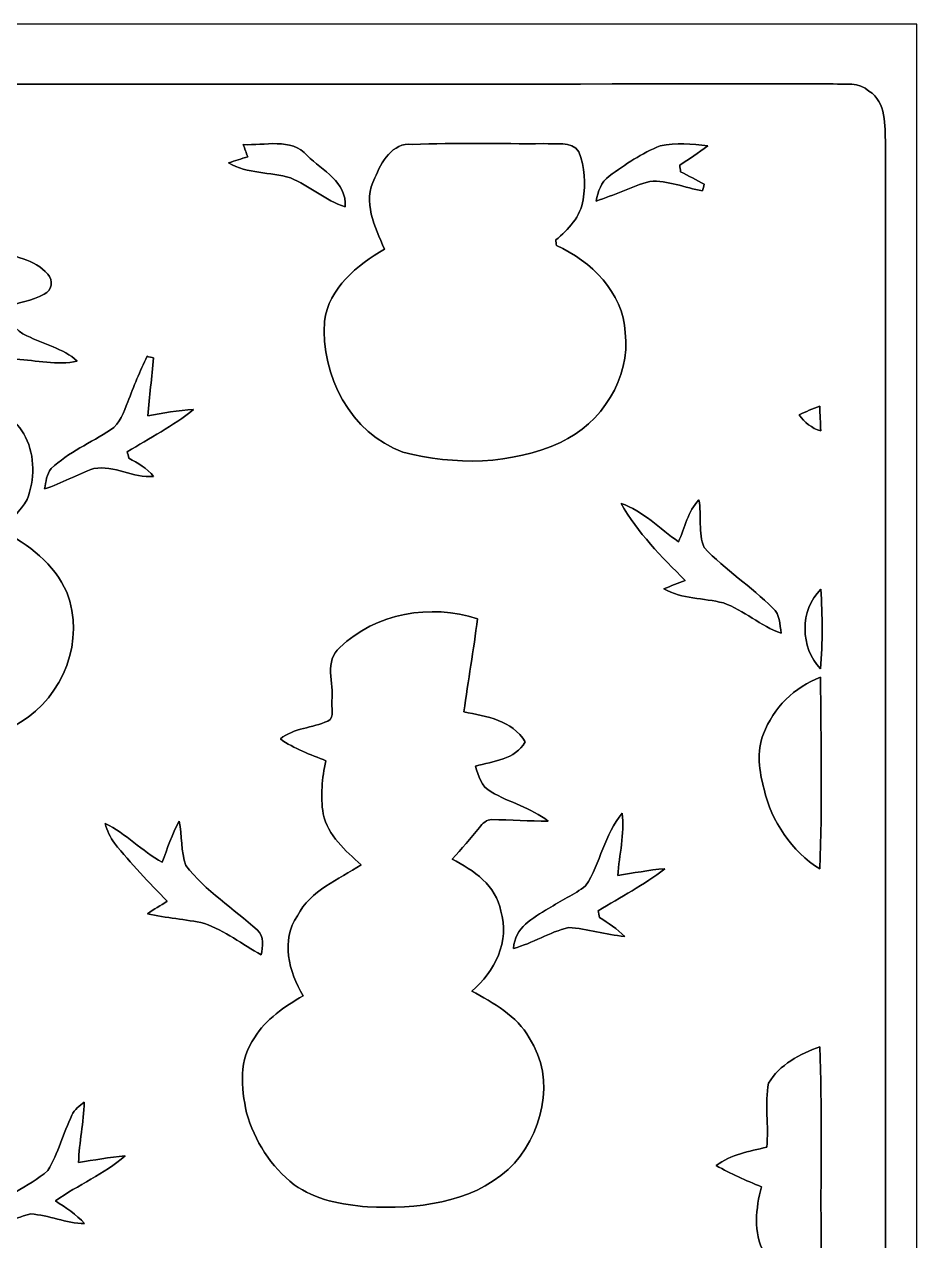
# Model space of a CAD drawing. Header units: centimetres. Extents: x -16.8 to 16.8, y -16.7 to 16.7.
# Drawn here: x 3.6 to 16.77, y -1.28 to 16.67 of the extents above; entities that cross this region are included whole.
import ezdxf

# ---------------------------------------------------------------- set-up
doc = ezdxf.new("R2010")
doc.units = ezdxf.units.CM
doc.header["$MEASUREMENT"] = 0
doc.layers.add('Layer 1', color=7, linetype='Continuous')

msp = doc.modelspace()

# ---------------------------------------------------------------- linework, layer by layer
at = {"layer": 'Layer 1', "color": 7}
for points, knots in [([(-16.77458, 16.66875), (-16.77458, 16.66875), (16.77458, 16.66875), (16.77458, 16.66875), (16.77458, 16.66875), (16.77458, 16.66875), (16.77458, -16.66875), (16.77458, -16.66875), (16.77458, -16.66875), (16.77458, -16.66875), (-16.77458, -16.66875), (-16.77458, -16.66875), (-16.77458, -16.66875), (-16.77458, -16.66875), (-16.77458, 16.66875), (-16.77458, 16.66875), (-16.77458, 16.66875), (-16.77458, 16.66875), (-16.77458, 16.66875), (-16.77458, 16.66875)], [0, 0, 0, 0, 0.16666667, 0.16666667, 0.16666667, 0.16666667, 0.33333333, 0.33333333, 0.33333333, 0.33333333, 0.5, 0.5, 0.5, 0.5, 0.66666667, 0.66666667, 0.66666667, 0.66666667, 1, 1, 1, 1]), ([(-15.83902, 15.7607), (-16.03234, 15.68944), (-16.20555, 15.51058), (-16.20767, 15.29468), (-16.20767, 15.29468), (-16.21402, 5.12198), (-16.20732, -5.05072), (-16.2112, -15.22342), (-16.2112, -15.22342), (-16.19638, -15.39981), (-16.23095, -15.60371), (-16.10501, -15.75188), (-16.10501, -15.75188), (-16.00588, -15.91733), (-15.79774, -15.98859), (-15.61218, -15.99882), (-15.61218, -15.99882), (-5.26309, -15.99847), (5.086, -15.99847), (15.43509, -15.99847), (15.43509, -15.99847), (15.68697, -15.99177), (16.02564, -16.00271), (16.17557, -15.75188), (16.17557, -15.75188), (16.33573, -15.56667), (16.30962, -15.30738), (16.31774, -15.08196), (16.31774, -15.08196), (16.3135, -5.086), (16.31774, 4.90996), (16.31562, 14.90592), (16.31562, 14.90592), (16.30257, 15.16733), (16.32867, 15.52222), (16.07044, 15.68344), (16.07044, 15.68344), (15.92827, 15.82561), (15.71731, 15.7734), (15.54057, 15.78998), (15.54057, 15.78998), (5.60387, 15.78292), (-4.33317, 15.78822), (-14.26986, 15.78716), (-14.26986, 15.78716), (-14.79268, 15.77975), (-15.31796, 15.81679), (-15.83902, 15.7607)], [0, 0, 0, 0, 0.07692308, 0.07692308, 0.07692308, 0.07692308, 0.15384615, 0.15384615, 0.15384615, 0.15384615, 0.23076923, 0.23076923, 0.23076923, 0.23076923, 0.30769231, 0.30769231, 0.30769231, 0.30769231, 0.38461538, 0.38461538, 0.38461538, 0.38461538, 0.46153846, 0.46153846, 0.46153846, 0.46153846, 0.53846154, 0.53846154, 0.53846154, 0.53846154, 0.61538462, 0.61538462, 0.61538462, 0.61538462, 0.69230769, 0.69230769, 0.69230769, 0.69230769, 0.76923077, 0.76923077, 0.76923077, 0.76923077, 0.84615385, 0.84615385, 0.84615385, 0.84615385, 1, 1, 1, 1]), ([(1.32151, 14.27057), (1.85879, 14.74823), (2.66806, 14.93167), (3.34574, 14.67344), (3.34574, 14.67344), (3.29671, 14.21765), (3.20463, 13.76751), (3.16689, 13.31066), (3.16689, 13.31066), (3.43923, 13.25069), (3.7592, 13.20729), (3.95005, 12.97975), (3.95005, 12.97975), (4.03472, 12.8965), (4.01496, 12.72716), (3.89467, 12.68836), (3.89467, 12.68836), (3.71792, 12.57935), (3.50097, 12.57194), (3.32105, 12.47457), (3.32105, 12.47457), (3.37185, 12.30771), (3.4731, 12.13838), (3.64208, 12.07241), (3.64208, 12.07241), (3.88585, 11.94294), (4.17865, 11.89038), (4.38538, 11.69741), (4.38538, 11.69741), (4.08764, 11.63391), (3.78143, 11.70834), (3.48227, 11.72492), (3.48227, 11.72492), (3.3468, 11.51114), (3.18805, 11.31358), (2.99896, 11.1439), (2.99896, 11.1439), (3.23109, 10.98091), (3.49391, 10.84157), (3.62303, 10.57346), (3.62303, 10.57346), (3.7652, 10.29229), (3.75532, 9.94375), (3.6449, 9.65341), (3.6449, 9.65341), (3.53977, 9.48655), (3.40184, 9.34473), (3.26778, 9.20186), (3.26778, 9.20186), (3.66183, 8.99336), (4.04848, 8.7062), (4.22981, 8.28534), (4.22981, 8.28534), (4.50779, 7.58649), (4.17971, 6.74652), (3.54647, 6.36693), (3.54647, 6.36693), (3.06105, 6.04979), (2.45851, 5.98911), (1.89336, 5.99052), (1.89336, 5.99052), (1.39206, 6.01909), (0.84349, 6.09282), (0.47237, 6.46959), (0.47237, 6.46959), (0.02081, 6.94372), (-0.26423, 7.66198), (-0.05045, 8.30686), (-0.05045, 8.30686), (0.10231, 8.67198), (0.43674, 8.91046), (0.768, 9.10272), (0.768, 9.10272), (0.68933, 9.30769), (0.59761, 9.50877), (0.55245, 9.72432), (0.55245, 9.72432), (0.52881, 10.09156), (0.71191, 10.45386), (1.00894, 10.66624), (1.00894, 10.66624), (1.21073, 10.81123), (1.43157, 10.92659), (1.65029, 11.04406), (1.65029, 11.04406), (1.47955, 11.19823), (1.29752, 11.34886), (1.1751, 11.54606), (1.1751, 11.54606), (0.99801, 11.86991), (1.03399, 12.25479), (1.10278, 12.6044), (1.10278, 12.6044), (0.87418, 12.67742), (0.60889, 12.73881), (0.46602, 12.95047), (0.46602, 12.95047), (0.70203, 13.06901), (0.97472, 13.09511), (1.20721, 13.21611), (1.20721, 13.21611), (1.22343, 13.51986), (1.20685, 13.8243), (1.22555, 14.12769), (1.22555, 14.12769), (1.23155, 14.18802), (1.28199, 14.22929), (1.32151, 14.27057)], [0, 0, 0, 0, 0.03571429, 0.03571429, 0.03571429, 0.03571429, 0.07142857, 0.07142857, 0.07142857, 0.07142857, 0.10714286, 0.10714286, 0.10714286, 0.10714286, 0.14285714, 0.14285714, 0.14285714, 0.14285714, 0.17857143, 0.17857143, 0.17857143, 0.17857143, 0.21428571, 0.21428571, 0.21428571, 0.21428571, 0.25, 0.25, 0.25, 0.25, 0.28571429, 0.28571429, 0.28571429, 0.28571429, 0.32142857, 0.32142857, 0.32142857, 0.32142857, 0.35714286, 0.35714286, 0.35714286, 0.35714286, 0.39285714, 0.39285714, 0.39285714, 0.39285714, 0.42857143, 0.42857143, 0.42857143, 0.42857143, 0.46428571, 0.46428571, 0.46428571, 0.46428571, 0.5, 0.5, 0.5, 0.5, 0.53571429, 0.53571429, 0.53571429, 0.53571429, 0.57142857, 0.57142857, 0.57142857, 0.57142857, 0.60714286, 0.60714286, 0.60714286, 0.60714286, 0.64285714, 0.64285714, 0.64285714, 0.64285714, 0.67857143, 0.67857143, 0.67857143, 0.67857143, 0.71428571, 0.71428571, 0.71428571, 0.71428571, 0.75, 0.75, 0.75, 0.75, 0.78571429, 0.78571429, 0.78571429, 0.78571429, 0.82142857, 0.82142857, 0.82142857, 0.82142857, 0.85714286, 0.85714286, 0.85714286, 0.85714286, 0.89285714, 0.89285714, 0.89285714, 0.89285714, 0.92857143, 0.92857143, 0.92857143, 0.92857143, 1, 1, 1, 1]), ([(6.83542, 14.89498), (7.14975, 14.87346), (7.54027, 15.00399), (7.77981, 14.73024), (7.77981, 14.73024), (8.00664, 14.51328), (8.36295, 14.34112), (8.34037, 13.97494), (8.34037, 13.97494), (8.0458, 14.06666), (7.81614, 14.28926), (7.5311, 14.40286), (7.5311, 14.40286), (7.23194, 14.49176), (6.89469, 14.46071), (6.61952, 14.62405), (6.61952, 14.62405), (6.71266, 14.65509), (6.80649, 14.68437), (6.90139, 14.71224), (6.90139, 14.71224), (6.87952, 14.77327), (6.85729, 14.83395), (6.83542, 14.89498)], [0, 0, 0, 0, 0.14285714, 0.14285714, 0.14285714, 0.14285714, 0.28571429, 0.28571429, 0.28571429, 0.28571429, 0.42857143, 0.42857143, 0.42857143, 0.42857143, 0.57142857, 0.57142857, 0.57142857, 0.57142857, 0.71428571, 0.71428571, 0.71428571, 0.71428571, 1, 1, 1, 1]), ([(8.77605, 14.40109), (8.87271, 14.62828), (9.03323, 14.93132), (9.33097, 14.8971), (9.33097, 14.8971), (9.97726, 14.92038), (10.62496, 14.90345), (11.27196, 14.90768), (11.27196, 14.90768), (11.43706, 14.88405), (11.67941, 14.95954), (11.79019, 14.7888), (11.79019, 14.7888), (11.88014, 14.56478), (11.88579, 14.31607), (11.85298, 14.07936), (11.85298, 14.07936), (11.81206, 13.83347), (11.63496, 13.6398), (11.44905, 13.48564), (11.44905, 13.48564), (11.45117, 13.46553), (11.4554, 13.42566), (11.45716, 13.40556), (11.45716, 13.40556), (11.97257, 13.17061), (12.43965, 12.71587), (12.47246, 12.11933), (12.47246, 12.11933), (12.5536, 11.44623), (12.12286, 10.77524), (11.51643, 10.49796), (11.51643, 10.49796), (10.79394, 10.1667), (9.95292, 10.15577), (9.19268, 10.35614), (9.19268, 10.35614), (8.42433, 10.62814), (7.97101, 11.49456), (8.03663, 12.28372), (8.03663, 12.28372), (8.09272, 12.77973), (8.52029, 13.11099), (8.91893, 13.35158), (8.91893, 13.35158), (8.77429, 13.67966), (8.59296, 14.04796), (8.77605, 14.40109)], [0, 0, 0, 0, 0.07692308, 0.07692308, 0.07692308, 0.07692308, 0.15384615, 0.15384615, 0.15384615, 0.15384615, 0.23076923, 0.23076923, 0.23076923, 0.23076923, 0.30769231, 0.30769231, 0.30769231, 0.30769231, 0.38461538, 0.38461538, 0.38461538, 0.38461538, 0.46153846, 0.46153846, 0.46153846, 0.46153846, 0.53846154, 0.53846154, 0.53846154, 0.53846154, 0.61538462, 0.61538462, 0.61538462, 0.61538462, 0.69230769, 0.69230769, 0.69230769, 0.69230769, 0.76923077, 0.76923077, 0.76923077, 0.76923077, 0.84615385, 0.84615385, 0.84615385, 0.84615385, 1, 1, 1, 1]), ([(12.99069, 14.87593), (13.21999, 14.91756), (13.45918, 14.90839), (13.69025, 14.87417), (13.69025, 14.87417), (13.55372, 14.77574), (13.41861, 14.67838), (13.27679, 14.58842), (13.27679, 14.58842), (13.27997, 14.56443), (13.28667, 14.51645), (13.28984, 14.49246), (13.28984, 14.49246), (13.40661, 14.43214), (13.52479, 14.37146), (13.64015, 14.30726), (13.64015, 14.30726), (13.63345, 14.28291), (13.61969, 14.23388), (13.61299, 14.20918), (13.61299, 14.20918), (13.35405, 14.25892), (13.10146, 14.36793), (12.8337, 14.351), (12.8337, 14.351), (12.56242, 14.2748), (12.31053, 14.14357), (12.04172, 14.06031), (12.04172, 14.06031), (12.07558, 14.19684), (12.11298, 14.34571), (12.23786, 14.42967), (12.23786, 14.42967), (12.47352, 14.60112), (12.71799, 14.76834), (12.99069, 14.87593)], [0, 0, 0, 0, 0.1, 0.1, 0.1, 0.1, 0.2, 0.2, 0.2, 0.2, 0.3, 0.3, 0.3, 0.3, 0.4, 0.4, 0.4, 0.4, 0.5, 0.5, 0.5, 0.5, 0.6, 0.6, 0.6, 0.6, 0.7, 0.7, 0.7, 0.7, 0.8, 0.8, 0.8, 0.8, 1, 1, 1, 1]), ([(5.41584, 11.76867), (5.43983, 11.76302), (5.48816, 11.75173), (5.51215, 11.74609), (5.51215, 11.74609), (5.48852, 11.46069), (5.44759, 11.17706), (5.42678, 10.89166), (5.42678, 10.89166), (5.65044, 10.93258), (5.87446, 10.97174), (6.102, 10.98374), (6.102, 10.98374), (5.79967, 10.73961), (5.45289, 10.56146), (5.12304, 10.35861), (5.12304, 10.35861), (5.12904, 10.33604), (5.14068, 10.29017), (5.14632, 10.26724), (5.14632, 10.26724), (5.27509, 10.18857), (5.41831, 10.12049), (5.5118, 9.99666), (5.5118, 9.99666), (5.21018, 9.96632), (4.93219, 10.16635), (4.63021, 10.11237), (4.63021, 10.11237), (4.3815, 10.02912), (4.15537, 9.88907), (3.90384, 9.81251), (3.90384, 9.81251), (3.92112, 9.91588), (3.93312, 10.02736), (3.99803, 10.11379), (3.99803, 10.11379), (4.25768, 10.35121), (4.58364, 10.49373), (4.87715, 10.68246), (4.87715, 10.68246), (5.01967, 10.77419), (5.07047, 10.94811), (5.13186, 11.09557), (5.13186, 11.09557), (5.21652, 11.32417), (5.31001, 11.54924), (5.41584, 11.76867)], [0, 0, 0, 0, 0.07692308, 0.07692308, 0.07692308, 0.07692308, 0.15384615, 0.15384615, 0.15384615, 0.15384615, 0.23076923, 0.23076923, 0.23076923, 0.23076923, 0.30769231, 0.30769231, 0.30769231, 0.30769231, 0.38461538, 0.38461538, 0.38461538, 0.38461538, 0.46153846, 0.46153846, 0.46153846, 0.46153846, 0.53846154, 0.53846154, 0.53846154, 0.53846154, 0.61538462, 0.61538462, 0.61538462, 0.61538462, 0.69230769, 0.69230769, 0.69230769, 0.69230769, 0.76923077, 0.76923077, 0.76923077, 0.76923077, 0.84615385, 0.84615385, 0.84615385, 0.84615385, 1, 1, 1, 1]), ([(15.04033, 10.90507), (15.13875, 10.95234), (15.23965, 10.99502), (15.34336, 11.03066), (15.34336, 11.03066), (15.34724, 10.90965), (15.35571, 10.7883), (15.35853, 10.66694), (15.35853, 10.66694), (15.22483, 10.70645), (15.11935, 10.795), (15.04033, 10.90507)], [0, 0, 0, 0, 0.25, 0.25, 0.25, 0.25, 0.5, 0.5, 0.5, 0.5, 1, 1, 1, 1]), ([(13.25951, 9.03076), (13.35052, 9.24031), (13.39921, 9.47879), (13.56042, 9.65024), (13.56042, 9.65024), (13.60382, 9.42093), (13.54631, 9.16446), (13.63909, 8.94574), (13.63909, 8.94574), (13.94495, 8.61448), (14.33477, 8.37389), (14.65051, 8.05215), (14.65051, 8.05215), (14.76375, 7.96396), (14.74682, 7.81085), (14.77645, 7.68385), (14.77645, 7.68385), (14.46812, 7.78581), (14.22753, 8.02322), (13.92096, 8.12941), (13.92096, 8.12941), (13.63063, 8.20279), (13.30925, 8.18374), (13.04361, 8.3372), (13.04361, 8.3372), (13.14767, 8.37953), (13.25316, 8.41904), (13.35758, 8.45996), (13.35758, 8.45996), (13.0115, 8.81062), (12.65202, 9.16376), (12.41178, 9.59873), (12.41178, 9.59873), (12.73704, 9.48478), (12.98222, 9.22514), (13.25951, 9.03076)], [0, 0, 0, 0, 0.1, 0.1, 0.1, 0.1, 0.2, 0.2, 0.2, 0.2, 0.3, 0.3, 0.3, 0.3, 0.4, 0.4, 0.4, 0.4, 0.5, 0.5, 0.5, 0.5, 0.6, 0.6, 0.6, 0.6, 0.7, 0.7, 0.7, 0.7, 0.8, 0.8, 0.8, 0.8, 1, 1, 1, 1]), ([(15.35677, 7.15751), (15.05232, 7.46442), (15.04562, 8.02675), (15.361, 8.32979), (15.361, 8.32979), (15.38252, 7.94032), (15.38887, 7.54662), (15.35677, 7.15751)], [0, 0, 0, 0, 0.33333333, 0.33333333, 0.33333333, 0.33333333, 1, 1, 1, 1]), ([(8.26206, 7.47148), (8.79087, 7.97842), (9.60261, 8.12236), (10.29053, 7.89517), (10.29053, 7.89517), (10.24043, 7.43514), (10.15012, 6.98077), (10.09262, 6.5218), (10.09262, 6.5218), (10.42741, 6.45336), (10.80206, 6.39939), (10.9982, 6.07801), (10.9982, 6.07801), (10.84404, 5.8166), (10.52759, 5.79226), (10.2616, 5.72064), (10.2616, 5.72064), (10.30429, 5.57847), (10.34979, 5.41549), (10.49196, 5.34106), (10.49196, 5.34106), (10.76537, 5.18301), (11.08075, 5.10258), (11.33546, 4.90996), (11.33546, 4.90996), (11.05817, 4.90361), (10.78195, 4.92972), (10.50572, 4.93007), (10.50572, 4.93007), (10.42529, 4.93395), (10.36708, 4.87186), (10.32087, 4.81471), (10.32087, 4.81471), (10.19246, 4.6542), (10.05769, 4.49862), (9.91941, 4.34657), (9.91941, 4.34657), (10.23408, 4.18536), (10.57099, 3.95464), (10.63519, 3.58175), (10.63519, 3.58175), (10.77383, 3.14113), (10.54629, 2.6797), (10.20657, 2.40065), (10.20657, 2.40065), (10.52442, 2.22179), (10.87332, 2.03906), (11.0557, 1.70815), (11.0557, 1.70815), (11.46104, 1.10208), (11.2522, 0.25012), (10.74632, -0.23354), (10.74632, -0.23354), (10.18575, -0.73554), (9.38565, -0.8195), (8.66669, -0.78423), (8.66669, -0.78423), (8.29098, -0.75177), (7.8994, -0.68368), (7.58684, -0.45826), (7.58684, -0.45826), (7.245, -0.19297), (6.99841, 0.18944), (6.88411, 0.60537), (6.88411, 0.60537), (6.80544, 0.96908), (6.76275, 1.397), (7.00193, 1.71203), (7.00193, 1.71203), (7.16668, 1.99002), (7.4482, 2.16782), (7.71842, 2.33116), (7.71842, 2.33116), (7.51064, 2.68041), (7.38505, 3.15348), (7.63482, 3.51261), (7.63482, 3.51261), (7.82708, 3.88796), (8.24124, 4.04495), (8.57462, 4.26473), (8.57462, 4.26473), (8.34249, 4.47287), (8.08426, 4.69583), (8.01405, 5.01474), (8.01405, 5.01474), (7.97454, 5.27579), (7.99677, 5.54214), (8.05603, 5.79826), (8.05603, 5.79826), (7.82567, 5.8928), (7.58472, 5.97359), (7.38329, 6.12316), (7.38329, 6.12316), (7.58366, 6.2865), (7.85636, 6.2798), (8.0832, 6.38563), (8.0832, 6.38563), (8.20102, 6.43502), (8.12271, 6.60153), (8.14458, 6.68479), (8.14458, 6.68479), (8.17139, 6.94126), (8.02605, 7.2771), (8.26206, 7.47148)], [0, 0, 0, 0, 0.03703704, 0.03703704, 0.03703704, 0.03703704, 0.07407407, 0.07407407, 0.07407407, 0.07407407, 0.11111111, 0.11111111, 0.11111111, 0.11111111, 0.14814815, 0.14814815, 0.14814815, 0.14814815, 0.18518519, 0.18518519, 0.18518519, 0.18518519, 0.22222222, 0.22222222, 0.22222222, 0.22222222, 0.25925926, 0.25925926, 0.25925926, 0.25925926, 0.2962963, 0.2962963, 0.2962963, 0.2962963, 0.33333333, 0.33333333, 0.33333333, 0.33333333, 0.37037037, 0.37037037, 0.37037037, 0.37037037, 0.40740741, 0.40740741, 0.40740741, 0.40740741, 0.44444444, 0.44444444, 0.44444444, 0.44444444, 0.48148148, 0.48148148, 0.48148148, 0.48148148, 0.51851852, 0.51851852, 0.51851852, 0.51851852, 0.55555556, 0.55555556, 0.55555556, 0.55555556, 0.59259259, 0.59259259, 0.59259259, 0.59259259, 0.62962963, 0.62962963, 0.62962963, 0.62962963, 0.66666667, 0.66666667, 0.66666667, 0.66666667, 0.7037037, 0.7037037, 0.7037037, 0.7037037, 0.74074074, 0.74074074, 0.74074074, 0.74074074, 0.77777778, 0.77777778, 0.77777778, 0.77777778, 0.81481481, 0.81481481, 0.81481481, 0.81481481, 0.85185185, 0.85185185, 0.85185185, 0.85185185, 0.88888889, 0.88888889, 0.88888889, 0.88888889, 0.92592593, 0.92592593, 0.92592593, 0.92592593, 1, 1, 1, 1]), ([(14.51222, 6.19478), (14.65792, 6.57366), (14.97154, 6.89363), (15.35501, 7.03157), (15.35501, 7.03157), (15.36136, 6.0893), (15.38358, 5.14562), (15.34513, 4.2037), (15.34513, 4.2037), (14.92532, 4.46581), (14.63428, 4.9022), (14.52174, 5.38021), (14.52174, 5.38021), (14.45154, 5.64444), (14.4078, 5.93266), (14.51222, 6.19478)], [0, 0, 0, 0, 0.2, 0.2, 0.2, 0.2, 0.4, 0.4, 0.4, 0.4, 0.6, 0.6, 0.6, 0.6, 1, 1, 1, 1]), ([(5.88892, 4.9082), (5.93302, 4.69371), (5.91256, 4.46158), (5.9877, 4.25521), (5.9877, 4.25521), (6.27768, 3.87562), (6.69149, 3.61844), (7.0425, 3.30165), (7.0425, 3.30165), (7.14728, 3.20887), (7.12399, 3.05541), (7.10106, 2.93264), (7.10106, 2.93264), (6.82272, 3.09033), (6.56449, 3.29177), (6.26075, 3.39866), (6.26075, 3.39866), (5.98311, 3.46251), (5.69701, 3.47557), (5.41937, 3.54048), (5.41937, 3.54048), (5.51356, 3.60786), (5.61481, 3.66395), (5.71324, 3.72498), (5.71324, 3.72498), (5.44654, 4.00403), (5.17454, 4.27955), (4.93536, 4.58258), (4.93536, 4.58258), (4.86657, 4.6676), (4.82706, 4.77026), (4.79707, 4.87398), (4.79707, 4.87398), (5.10505, 4.72475), (5.34035, 4.46687), (5.63739, 4.30142), (5.63739, 4.30142), (5.71606, 4.50568), (5.78309, 4.71558), (5.88892, 4.9082)], [0, 0, 0, 0, 0.09090909, 0.09090909, 0.09090909, 0.09090909, 0.18181818, 0.18181818, 0.18181818, 0.18181818, 0.27272727, 0.27272727, 0.27272727, 0.27272727, 0.36363636, 0.36363636, 0.36363636, 0.36363636, 0.45454545, 0.45454545, 0.45454545, 0.45454545, 0.54545455, 0.54545455, 0.54545455, 0.54545455, 0.63636364, 0.63636364, 0.63636364, 0.63636364, 0.72727273, 0.72727273, 0.72727273, 0.72727273, 0.81818182, 0.81818182, 0.81818182, 0.81818182, 1, 1, 1, 1]), ([(11.88896, 3.95252), (12.11157, 4.28801), (12.16201, 4.71664), (12.42942, 5.02673), (12.42942, 5.02673), (12.46611, 4.7184), (12.38462, 4.41113), (12.36204, 4.10457), (12.36204, 4.10457), (12.5924, 4.14091), (12.82171, 4.18782), (13.05525, 4.20476), (13.05525, 4.20476), (12.75151, 3.96381), (12.40367, 3.78742), (12.07488, 3.58422), (12.07488, 3.58422), (12.07946, 3.56023), (12.08828, 3.5119), (12.09287, 3.48791), (12.09287, 3.48791), (12.22163, 3.40184), (12.35357, 3.31646), (12.4647, 3.2064), (12.4647, 3.2064), (12.18565, 3.23286), (11.91472, 3.31858), (11.63637, 3.34045), (11.63637, 3.34045), (11.35521, 3.26884), (11.1065, 3.10374), (10.82499, 3.03036), (10.82499, 3.03036), (10.83945, 3.33269), (11.11215, 3.48121), (11.33898, 3.61915), (11.33898, 3.61915), (11.52207, 3.73098), (11.71716, 3.8227), (11.88896, 3.95252)], [0, 0, 0, 0, 0.09090909, 0.09090909, 0.09090909, 0.09090909, 0.18181818, 0.18181818, 0.18181818, 0.18181818, 0.27272727, 0.27272727, 0.27272727, 0.27272727, 0.36363636, 0.36363636, 0.36363636, 0.36363636, 0.45454545, 0.45454545, 0.45454545, 0.45454545, 0.54545455, 0.54545455, 0.54545455, 0.54545455, 0.63636364, 0.63636364, 0.63636364, 0.63636364, 0.72727273, 0.72727273, 0.72727273, 0.72727273, 0.81818182, 0.81818182, 0.81818182, 0.81818182, 1, 1, 1, 1]), ([(14.58771, 1.04281), (14.7507, 1.31374), (15.05409, 1.47214), (15.34477, 1.57903), (15.34477, 1.57903), (15.38182, 0.68298), (15.35677, -0.21449), (15.36347, -1.11125), (15.36347, -1.11125), (15.35783, -3.09774), (15.37476, -5.08459), (15.35501, -7.07108), (15.35501, -7.07108), (14.93238, -7.04674), (14.47835, -7.04074), (14.10652, -6.81179), (14.10652, -6.81179), (13.52091, -6.42514), (13.19071, -5.68819), (13.25492, -4.99639), (13.25492, -4.99639), (13.34488, -4.52049), (13.73822, -4.185), (14.13827, -3.95499), (14.13827, -3.95499), (13.97741, -3.63679), (13.82677, -3.2579), (13.98764, -2.91077), (13.98764, -2.91077), (14.16297, -2.46063), (14.62546, -2.25037), (15.01211, -2.01718), (15.01211, -2.01718), (14.83148, -1.84891), (14.62229, -1.69439), (14.51927, -1.46297), (14.51927, -1.46297), (14.36052, -1.16381), (14.40215, -0.80433), (14.48223, -0.48719), (14.48223, -0.48719), (14.25434, -0.39582), (14.02927, -0.2981), (13.81654, -0.17568), (13.81654, -0.17568), (14.03209, -0.01199), (14.30267, 0.03634), (14.56126, 0.09596), (14.56126, 0.09596), (14.59653, 0.41028), (14.52739, 0.73307), (14.58771, 1.04281)], [0, 0, 0, 0, 0.07142857, 0.07142857, 0.07142857, 0.07142857, 0.14285714, 0.14285714, 0.14285714, 0.14285714, 0.21428571, 0.21428571, 0.21428571, 0.21428571, 0.28571429, 0.28571429, 0.28571429, 0.28571429, 0.35714286, 0.35714286, 0.35714286, 0.35714286, 0.42857143, 0.42857143, 0.42857143, 0.42857143, 0.5, 0.5, 0.5, 0.5, 0.57142857, 0.57142857, 0.57142857, 0.57142857, 0.64285714, 0.64285714, 0.64285714, 0.64285714, 0.71428571, 0.71428571, 0.71428571, 0.71428571, 0.78571429, 0.78571429, 0.78571429, 0.78571429, 0.85714286, 0.85714286, 0.85714286, 0.85714286, 1, 1, 1, 1]), ([(4.30636, 0.56833), (4.3434, 0.65158), (4.41854, 0.70626), (4.48874, 0.75988), (4.48874, 0.75988), (4.48239, 0.46108), (4.41043, 0.16828), (4.40549, -0.13053), (4.40549, -0.13053), (4.63338, -0.09666), (4.85916, -0.04763), (5.08988, -0.03387), (5.08988, -0.03387), (4.78226, -0.30268), (4.39737, -0.46108), (4.06471, -0.69427), (4.06471, -0.69427), (4.21252, -0.79904), (4.36951, -0.895), (4.49333, -1.02976), (4.49333, -1.02976), (4.22063, -1.03223), (3.96699, -0.90382), (3.69888, -0.89006), (3.69888, -0.89006), (3.41383, -0.95532), (3.15948, -1.11407), (2.87972, -1.19698), (2.87972, -1.19698), (2.89348, -1.08479), (2.90548, -0.95885), (2.99367, -0.87736), (2.99367, -0.87736), (3.28824, -0.63253), (3.65936, -0.50059), (3.95005, -0.24941), (3.95005, -0.24941), (4.10281, 0.00741), (4.1783, 0.29986), (4.30636, 0.56833)], [0, 0, 0, 0, 0.09090909, 0.09090909, 0.09090909, 0.09090909, 0.18181818, 0.18181818, 0.18181818, 0.18181818, 0.27272727, 0.27272727, 0.27272727, 0.27272727, 0.36363636, 0.36363636, 0.36363636, 0.36363636, 0.45454545, 0.45454545, 0.45454545, 0.45454545, 0.54545455, 0.54545455, 0.54545455, 0.54545455, 0.63636364, 0.63636364, 0.63636364, 0.63636364, 0.72727273, 0.72727273, 0.72727273, 0.72727273, 0.81818182, 0.81818182, 0.81818182, 0.81818182, 1, 1, 1, 1])]:
    msp.add_open_spline(points, degree=3, knots=knots, dxfattribs=at)
at = {"layer": 'Layer 1', "color": 250}
for points, knots in [([(-15.83902, 15.7607), (-15.31796, 15.81679), (-14.79268, 15.77975), (-14.26986, 15.78716), (-14.26986, 15.78716), (-4.33317, 15.78822), (5.60387, 15.78292), (15.54057, 15.78998), (15.54057, 15.78998), (15.71731, 15.7734), (15.92827, 15.82561), (16.07044, 15.68344), (16.07044, 15.68344), (16.32867, 15.52222), (16.30257, 15.16733), (16.31562, 14.90592), (16.31562, 14.90592), (16.31774, 4.90996), (16.3135, -5.086), (16.31774, -15.08196), (16.31774, -15.08196), (16.30962, -15.30738), (16.33573, -15.56667), (16.17557, -15.75188), (16.17557, -15.75188), (16.02564, -16.00271), (15.68697, -15.99177), (15.43509, -15.99847), (15.43509, -15.99847), (5.086, -15.99847), (-5.26309, -15.99847), (-15.61218, -15.99882), (-15.61218, -15.99882), (-15.79774, -15.98859), (-16.00588, -15.91733), (-16.10501, -15.75188), (-16.10501, -15.75188), (-16.23095, -15.60371), (-16.19638, -15.39981), (-16.2112, -15.22342), (-16.2112, -15.22342), (-16.20732, -5.05072), (-16.21402, 5.12198), (-16.20767, 15.29468), (-16.20767, 15.29468), (-16.20555, 15.51058), (-16.03234, 15.68944), (-15.83902, 15.7607), (-15.83902, 15.7607), (-15.83902, 15.7607), (-15.83902, 15.7607), (-15.83902, 15.7607)], [0, 0, 0, 0, 0.07142857, 0.07142857, 0.07142857, 0.07142857, 0.14285714, 0.14285714, 0.14285714, 0.14285714, 0.21428571, 0.21428571, 0.21428571, 0.21428571, 0.28571429, 0.28571429, 0.28571429, 0.28571429, 0.35714286, 0.35714286, 0.35714286, 0.35714286, 0.42857143, 0.42857143, 0.42857143, 0.42857143, 0.5, 0.5, 0.5, 0.5, 0.57142857, 0.57142857, 0.57142857, 0.57142857, 0.64285714, 0.64285714, 0.64285714, 0.64285714, 0.71428571, 0.71428571, 0.71428571, 0.71428571, 0.78571429, 0.78571429, 0.78571429, 0.78571429, 0.85714286, 0.85714286, 0.85714286, 0.85714286, 1, 1, 1, 1]), ([(1.32151, 14.27057), (1.28199, 14.22929), (1.23155, 14.18802), (1.22555, 14.12769), (1.22555, 14.12769), (1.20685, 13.8243), (1.22343, 13.51986), (1.20721, 13.21611), (1.20721, 13.21611), (0.97472, 13.09511), (0.70203, 13.06901), (0.46602, 12.95047), (0.46602, 12.95047), (0.60889, 12.73881), (0.87418, 12.67742), (1.10278, 12.6044), (1.10278, 12.6044), (1.03399, 12.25479), (0.99801, 11.86991), (1.1751, 11.54606), (1.1751, 11.54606), (1.29752, 11.34886), (1.47955, 11.19823), (1.65029, 11.04406), (1.65029, 11.04406), (1.43157, 10.92659), (1.21073, 10.81123), (1.00894, 10.66624), (1.00894, 10.66624), (0.71191, 10.45386), (0.52881, 10.09156), (0.55245, 9.72432), (0.55245, 9.72432), (0.59761, 9.50877), (0.68933, 9.30769), (0.768, 9.10272), (0.768, 9.10272), (0.43674, 8.91046), (0.10231, 8.67198), (-0.05045, 8.30686), (-0.05045, 8.30686), (-0.26423, 7.66198), (0.02081, 6.94372), (0.47237, 6.46959), (0.47237, 6.46959), (0.84349, 6.09282), (1.39206, 6.01909), (1.89336, 5.99052), (1.89336, 5.99052), (2.45851, 5.98911), (3.06105, 6.04979), (3.54647, 6.36693), (3.54647, 6.36693), (4.17971, 6.74652), (4.50779, 7.58649), (4.22981, 8.28534), (4.22981, 8.28534), (4.04848, 8.7062), (3.66183, 8.99336), (3.26778, 9.20186), (3.26778, 9.20186), (3.40184, 9.34473), (3.53977, 9.48655), (3.6449, 9.65341), (3.6449, 9.65341), (3.75532, 9.94375), (3.7652, 10.29229), (3.62303, 10.57346), (3.62303, 10.57346), (3.49391, 10.84157), (3.23109, 10.98091), (2.99896, 11.1439), (2.99896, 11.1439), (3.18805, 11.31358), (3.3468, 11.51114), (3.48227, 11.72492), (3.48227, 11.72492), (3.78143, 11.70834), (4.08764, 11.63391), (4.38538, 11.69741), (4.38538, 11.69741), (4.17865, 11.89038), (3.88585, 11.94294), (3.64208, 12.07241), (3.64208, 12.07241), (3.4731, 12.13838), (3.37185, 12.30771), (3.32105, 12.47457), (3.32105, 12.47457), (3.50097, 12.57194), (3.71792, 12.57935), (3.89467, 12.68836), (3.89467, 12.68836), (4.01496, 12.72716), (4.03472, 12.8965), (3.95005, 12.97975), (3.95005, 12.97975), (3.7592, 13.20729), (3.43923, 13.25069), (3.16689, 13.31066), (3.16689, 13.31066), (3.20463, 13.76751), (3.29671, 14.21765), (3.34574, 14.67344), (3.34574, 14.67344), (2.66806, 14.93167), (1.85879, 14.74823), (1.32151, 14.27057), (1.32151, 14.27057), (1.32151, 14.27057), (1.32151, 14.27057), (1.32151, 14.27057)], [0, 0, 0, 0, 0.03448276, 0.03448276, 0.03448276, 0.03448276, 0.06896552, 0.06896552, 0.06896552, 0.06896552, 0.10344828, 0.10344828, 0.10344828, 0.10344828, 0.13793103, 0.13793103, 0.13793103, 0.13793103, 0.17241379, 0.17241379, 0.17241379, 0.17241379, 0.20689655, 0.20689655, 0.20689655, 0.20689655, 0.24137931, 0.24137931, 0.24137931, 0.24137931, 0.27586207, 0.27586207, 0.27586207, 0.27586207, 0.31034483, 0.31034483, 0.31034483, 0.31034483, 0.34482759, 0.34482759, 0.34482759, 0.34482759, 0.37931034, 0.37931034, 0.37931034, 0.37931034, 0.4137931, 0.4137931, 0.4137931, 0.4137931, 0.44827586, 0.44827586, 0.44827586, 0.44827586, 0.48275862, 0.48275862, 0.48275862, 0.48275862, 0.51724138, 0.51724138, 0.51724138, 0.51724138, 0.55172414, 0.55172414, 0.55172414, 0.55172414, 0.5862069, 0.5862069, 0.5862069, 0.5862069, 0.62068966, 0.62068966, 0.62068966, 0.62068966, 0.65517241, 0.65517241, 0.65517241, 0.65517241, 0.68965517, 0.68965517, 0.68965517, 0.68965517, 0.72413793, 0.72413793, 0.72413793, 0.72413793, 0.75862069, 0.75862069, 0.75862069, 0.75862069, 0.79310345, 0.79310345, 0.79310345, 0.79310345, 0.82758621, 0.82758621, 0.82758621, 0.82758621, 0.86206897, 0.86206897, 0.86206897, 0.86206897, 0.89655172, 0.89655172, 0.89655172, 0.89655172, 0.93103448, 0.93103448, 0.93103448, 0.93103448, 1, 1, 1, 1]), ([(6.83542, 14.89498), (6.85729, 14.83395), (6.87952, 14.77327), (6.90139, 14.71224), (6.90139, 14.71224), (6.80649, 14.68437), (6.71266, 14.65509), (6.61952, 14.62405), (6.61952, 14.62405), (6.89469, 14.46071), (7.23194, 14.49176), (7.5311, 14.40286), (7.5311, 14.40286), (7.81614, 14.28926), (8.0458, 14.06666), (8.34037, 13.97494), (8.34037, 13.97494), (8.36295, 14.34112), (8.00664, 14.51328), (7.77981, 14.73024), (7.77981, 14.73024), (7.54027, 15.00399), (7.14975, 14.87346), (6.83542, 14.89498), (6.83542, 14.89498), (6.83542, 14.89498), (6.83542, 14.89498), (6.83542, 14.89498)], [0, 0, 0, 0, 0.125, 0.125, 0.125, 0.125, 0.25, 0.25, 0.25, 0.25, 0.375, 0.375, 0.375, 0.375, 0.5, 0.5, 0.5, 0.5, 0.625, 0.625, 0.625, 0.625, 0.75, 0.75, 0.75, 0.75, 1, 1, 1, 1]), ([(8.77605, 14.40109), (8.59296, 14.04796), (8.77429, 13.67966), (8.91893, 13.35158), (8.91893, 13.35158), (8.52029, 13.11099), (8.09272, 12.77973), (8.03663, 12.28372), (8.03663, 12.28372), (7.97101, 11.49456), (8.42433, 10.62814), (9.19268, 10.35614), (9.19268, 10.35614), (9.95292, 10.15577), (10.79394, 10.1667), (11.51643, 10.49796), (11.51643, 10.49796), (12.12286, 10.77524), (12.5536, 11.44623), (12.47246, 12.11933), (12.47246, 12.11933), (12.43965, 12.71587), (11.97257, 13.17061), (11.45716, 13.40556), (11.45716, 13.40556), (11.4554, 13.42566), (11.45117, 13.46553), (11.44905, 13.48564), (11.44905, 13.48564), (11.63496, 13.6398), (11.81206, 13.83347), (11.85298, 14.07936), (11.85298, 14.07936), (11.88579, 14.31607), (11.88014, 14.56478), (11.79019, 14.7888), (11.79019, 14.7888), (11.67941, 14.95954), (11.43706, 14.88405), (11.27196, 14.90768), (11.27196, 14.90768), (10.62496, 14.90345), (9.97726, 14.92038), (9.33097, 14.8971), (9.33097, 14.8971), (9.03323, 14.93132), (8.87271, 14.62828), (8.77605, 14.40109), (8.77605, 14.40109), (8.77605, 14.40109), (8.77605, 14.40109), (8.77605, 14.40109)], [0, 0, 0, 0, 0.07142857, 0.07142857, 0.07142857, 0.07142857, 0.14285714, 0.14285714, 0.14285714, 0.14285714, 0.21428571, 0.21428571, 0.21428571, 0.21428571, 0.28571429, 0.28571429, 0.28571429, 0.28571429, 0.35714286, 0.35714286, 0.35714286, 0.35714286, 0.42857143, 0.42857143, 0.42857143, 0.42857143, 0.5, 0.5, 0.5, 0.5, 0.57142857, 0.57142857, 0.57142857, 0.57142857, 0.64285714, 0.64285714, 0.64285714, 0.64285714, 0.71428571, 0.71428571, 0.71428571, 0.71428571, 0.78571429, 0.78571429, 0.78571429, 0.78571429, 0.85714286, 0.85714286, 0.85714286, 0.85714286, 1, 1, 1, 1]), ([(12.99069, 14.87593), (12.71799, 14.76834), (12.47352, 14.60112), (12.23786, 14.42967), (12.23786, 14.42967), (12.11298, 14.34571), (12.07558, 14.19684), (12.04172, 14.06031), (12.04172, 14.06031), (12.31053, 14.14357), (12.56242, 14.2748), (12.8337, 14.351), (12.8337, 14.351), (13.10146, 14.36793), (13.35405, 14.25892), (13.61299, 14.20918), (13.61299, 14.20918), (13.61969, 14.23388), (13.63345, 14.28291), (13.64015, 14.30726), (13.64015, 14.30726), (13.52479, 14.37146), (13.40661, 14.43214), (13.28984, 14.49246), (13.28984, 14.49246), (13.28667, 14.51645), (13.27997, 14.56443), (13.27679, 14.58842), (13.27679, 14.58842), (13.41861, 14.67838), (13.55372, 14.77574), (13.69025, 14.87417), (13.69025, 14.87417), (13.45918, 14.90839), (13.21999, 14.91756), (12.99069, 14.87593), (12.99069, 14.87593), (12.99069, 14.87593), (12.99069, 14.87593), (12.99069, 14.87593)], [0, 0, 0, 0, 0.09090909, 0.09090909, 0.09090909, 0.09090909, 0.18181818, 0.18181818, 0.18181818, 0.18181818, 0.27272727, 0.27272727, 0.27272727, 0.27272727, 0.36363636, 0.36363636, 0.36363636, 0.36363636, 0.45454545, 0.45454545, 0.45454545, 0.45454545, 0.54545455, 0.54545455, 0.54545455, 0.54545455, 0.63636364, 0.63636364, 0.63636364, 0.63636364, 0.72727273, 0.72727273, 0.72727273, 0.72727273, 0.81818182, 0.81818182, 0.81818182, 0.81818182, 1, 1, 1, 1]), ([(5.41584, 11.76867), (5.31001, 11.54924), (5.21652, 11.32417), (5.13186, 11.09557), (5.13186, 11.09557), (5.07047, 10.94811), (5.01967, 10.77419), (4.87715, 10.68246), (4.87715, 10.68246), (4.58364, 10.49373), (4.25768, 10.35121), (3.99803, 10.11379), (3.99803, 10.11379), (3.93312, 10.02736), (3.92112, 9.91588), (3.90384, 9.81251), (3.90384, 9.81251), (4.15537, 9.88907), (4.3815, 10.02912), (4.63021, 10.11237), (4.63021, 10.11237), (4.93219, 10.16635), (5.21018, 9.96632), (5.5118, 9.99666), (5.5118, 9.99666), (5.41831, 10.12049), (5.27509, 10.18857), (5.14632, 10.26724), (5.14632, 10.26724), (5.14068, 10.29017), (5.12904, 10.33604), (5.12304, 10.35861), (5.12304, 10.35861), (5.45289, 10.56146), (5.79967, 10.73961), (6.102, 10.98374), (6.102, 10.98374), (5.87446, 10.97174), (5.65044, 10.93258), (5.42678, 10.89166), (5.42678, 10.89166), (5.44759, 11.17706), (5.48852, 11.46069), (5.51215, 11.74609), (5.51215, 11.74609), (5.48816, 11.75173), (5.43983, 11.76302), (5.41584, 11.76867), (5.41584, 11.76867), (5.41584, 11.76867), (5.41584, 11.76867), (5.41584, 11.76867)], [0, 0, 0, 0, 0.07142857, 0.07142857, 0.07142857, 0.07142857, 0.14285714, 0.14285714, 0.14285714, 0.14285714, 0.21428571, 0.21428571, 0.21428571, 0.21428571, 0.28571429, 0.28571429, 0.28571429, 0.28571429, 0.35714286, 0.35714286, 0.35714286, 0.35714286, 0.42857143, 0.42857143, 0.42857143, 0.42857143, 0.5, 0.5, 0.5, 0.5, 0.57142857, 0.57142857, 0.57142857, 0.57142857, 0.64285714, 0.64285714, 0.64285714, 0.64285714, 0.71428571, 0.71428571, 0.71428571, 0.71428571, 0.78571429, 0.78571429, 0.78571429, 0.78571429, 0.85714286, 0.85714286, 0.85714286, 0.85714286, 1, 1, 1, 1]), ([(15.04033, 10.90507), (15.11935, 10.795), (15.22483, 10.70645), (15.35853, 10.66694), (15.35853, 10.66694), (15.35571, 10.7883), (15.34724, 10.90965), (15.34336, 11.03066), (15.34336, 11.03066), (15.23965, 10.99502), (15.13875, 10.95234), (15.04033, 10.90507), (15.04033, 10.90507), (15.04033, 10.90507), (15.04033, 10.90507), (15.04033, 10.90507)], [0, 0, 0, 0, 0.2, 0.2, 0.2, 0.2, 0.4, 0.4, 0.4, 0.4, 0.6, 0.6, 0.6, 0.6, 1, 1, 1, 1]), ([(13.25951, 9.03076), (12.98222, 9.22514), (12.73704, 9.48478), (12.41178, 9.59873), (12.41178, 9.59873), (12.65202, 9.16376), (13.0115, 8.81062), (13.35758, 8.45996), (13.35758, 8.45996), (13.25316, 8.41904), (13.14767, 8.37953), (13.04361, 8.3372), (13.04361, 8.3372), (13.30925, 8.18374), (13.63063, 8.20279), (13.92096, 8.12941), (13.92096, 8.12941), (14.22753, 8.02322), (14.46812, 7.78581), (14.77645, 7.68385), (14.77645, 7.68385), (14.74682, 7.81085), (14.76375, 7.96396), (14.65051, 8.05215), (14.65051, 8.05215), (14.33477, 8.37389), (13.94495, 8.61448), (13.63909, 8.94574), (13.63909, 8.94574), (13.54631, 9.16446), (13.60382, 9.42093), (13.56042, 9.65024), (13.56042, 9.65024), (13.39921, 9.47879), (13.35052, 9.24031), (13.25951, 9.03076), (13.25951, 9.03076), (13.25951, 9.03076), (13.25951, 9.03076), (13.25951, 9.03076)], [0, 0, 0, 0, 0.09090909, 0.09090909, 0.09090909, 0.09090909, 0.18181818, 0.18181818, 0.18181818, 0.18181818, 0.27272727, 0.27272727, 0.27272727, 0.27272727, 0.36363636, 0.36363636, 0.36363636, 0.36363636, 0.45454545, 0.45454545, 0.45454545, 0.45454545, 0.54545455, 0.54545455, 0.54545455, 0.54545455, 0.63636364, 0.63636364, 0.63636364, 0.63636364, 0.72727273, 0.72727273, 0.72727273, 0.72727273, 0.81818182, 0.81818182, 0.81818182, 0.81818182, 1, 1, 1, 1]), ([(15.35677, 7.15751), (15.38887, 7.54662), (15.38252, 7.94032), (15.361, 8.32979), (15.361, 8.32979), (15.04562, 8.02675), (15.05232, 7.46442), (15.35677, 7.15751), (15.35677, 7.15751), (15.35677, 7.15751), (15.35677, 7.15751), (15.35677, 7.15751)], [0, 0, 0, 0, 0.25, 0.25, 0.25, 0.25, 0.5, 0.5, 0.5, 0.5, 1, 1, 1, 1]), ([(8.26206, 7.47148), (8.02605, 7.2771), (8.17139, 6.94126), (8.14458, 6.68479), (8.14458, 6.68479), (8.12271, 6.60153), (8.20102, 6.43502), (8.0832, 6.38563), (8.0832, 6.38563), (7.85636, 6.2798), (7.58366, 6.2865), (7.38329, 6.12316), (7.38329, 6.12316), (7.58472, 5.97359), (7.82567, 5.8928), (8.05603, 5.79826), (8.05603, 5.79826), (7.99677, 5.54214), (7.97454, 5.27579), (8.01405, 5.01474), (8.01405, 5.01474), (8.08426, 4.69583), (8.34249, 4.47287), (8.57462, 4.26473), (8.57462, 4.26473), (8.24124, 4.04495), (7.82708, 3.88796), (7.63482, 3.51261), (7.63482, 3.51261), (7.38505, 3.15348), (7.51064, 2.68041), (7.71842, 2.33116), (7.71842, 2.33116), (7.4482, 2.16782), (7.16668, 1.99002), (7.00193, 1.71203), (7.00193, 1.71203), (6.76275, 1.397), (6.80544, 0.96908), (6.88411, 0.60537), (6.88411, 0.60537), (6.99841, 0.18944), (7.245, -0.19297), (7.58684, -0.45826), (7.58684, -0.45826), (7.8994, -0.68368), (8.29098, -0.75177), (8.66669, -0.78423), (8.66669, -0.78423), (9.38565, -0.8195), (10.18575, -0.73554), (10.74632, -0.23354), (10.74632, -0.23354), (11.2522, 0.25012), (11.46104, 1.10208), (11.0557, 1.70815), (11.0557, 1.70815), (10.87332, 2.03906), (10.52442, 2.22179), (10.20657, 2.40065), (10.20657, 2.40065), (10.54629, 2.6797), (10.77383, 3.14113), (10.63519, 3.58175), (10.63519, 3.58175), (10.57099, 3.95464), (10.23408, 4.18536), (9.91941, 4.34657), (9.91941, 4.34657), (10.05769, 4.49862), (10.19246, 4.6542), (10.32087, 4.81471), (10.32087, 4.81471), (10.36708, 4.87186), (10.42529, 4.93395), (10.50572, 4.93007), (10.50572, 4.93007), (10.78195, 4.92972), (11.05817, 4.90361), (11.33546, 4.90996), (11.33546, 4.90996), (11.08075, 5.10258), (10.76537, 5.18301), (10.49196, 5.34106), (10.49196, 5.34106), (10.34979, 5.41549), (10.30429, 5.57847), (10.2616, 5.72064), (10.2616, 5.72064), (10.52759, 5.79226), (10.84404, 5.8166), (10.9982, 6.07801), (10.9982, 6.07801), (10.80206, 6.39939), (10.42741, 6.45336), (10.09262, 6.5218), (10.09262, 6.5218), (10.15012, 6.98077), (10.24043, 7.43514), (10.29053, 7.89517), (10.29053, 7.89517), (9.60261, 8.12236), (8.79087, 7.97842), (8.26206, 7.47148), (8.26206, 7.47148), (8.26206, 7.47148), (8.26206, 7.47148), (8.26206, 7.47148)], [0, 0, 0, 0, 0.03571429, 0.03571429, 0.03571429, 0.03571429, 0.07142857, 0.07142857, 0.07142857, 0.07142857, 0.10714286, 0.10714286, 0.10714286, 0.10714286, 0.14285714, 0.14285714, 0.14285714, 0.14285714, 0.17857143, 0.17857143, 0.17857143, 0.17857143, 0.21428571, 0.21428571, 0.21428571, 0.21428571, 0.25, 0.25, 0.25, 0.25, 0.28571429, 0.28571429, 0.28571429, 0.28571429, 0.32142857, 0.32142857, 0.32142857, 0.32142857, 0.35714286, 0.35714286, 0.35714286, 0.35714286, 0.39285714, 0.39285714, 0.39285714, 0.39285714, 0.42857143, 0.42857143, 0.42857143, 0.42857143, 0.46428571, 0.46428571, 0.46428571, 0.46428571, 0.5, 0.5, 0.5, 0.5, 0.53571429, 0.53571429, 0.53571429, 0.53571429, 0.57142857, 0.57142857, 0.57142857, 0.57142857, 0.60714286, 0.60714286, 0.60714286, 0.60714286, 0.64285714, 0.64285714, 0.64285714, 0.64285714, 0.67857143, 0.67857143, 0.67857143, 0.67857143, 0.71428571, 0.71428571, 0.71428571, 0.71428571, 0.75, 0.75, 0.75, 0.75, 0.78571429, 0.78571429, 0.78571429, 0.78571429, 0.82142857, 0.82142857, 0.82142857, 0.82142857, 0.85714286, 0.85714286, 0.85714286, 0.85714286, 0.89285714, 0.89285714, 0.89285714, 0.89285714, 0.92857143, 0.92857143, 0.92857143, 0.92857143, 1, 1, 1, 1]), ([(14.51222, 6.19478), (14.4078, 5.93266), (14.45154, 5.64444), (14.52174, 5.38021), (14.52174, 5.38021), (14.63428, 4.9022), (14.92532, 4.46581), (15.34513, 4.2037), (15.34513, 4.2037), (15.38358, 5.14562), (15.36136, 6.0893), (15.35501, 7.03157), (15.35501, 7.03157), (14.97154, 6.89363), (14.65792, 6.57366), (14.51222, 6.19478), (14.51222, 6.19478), (14.51222, 6.19478), (14.51222, 6.19478), (14.51222, 6.19478)], [0, 0, 0, 0, 0.16666667, 0.16666667, 0.16666667, 0.16666667, 0.33333333, 0.33333333, 0.33333333, 0.33333333, 0.5, 0.5, 0.5, 0.5, 0.66666667, 0.66666667, 0.66666667, 0.66666667, 1, 1, 1, 1]), ([(5.88892, 4.9082), (5.78309, 4.71558), (5.71606, 4.50568), (5.63739, 4.30142), (5.63739, 4.30142), (5.34035, 4.46687), (5.10505, 4.72475), (4.79707, 4.87398), (4.79707, 4.87398), (4.82706, 4.77026), (4.86657, 4.6676), (4.93536, 4.58258), (4.93536, 4.58258), (5.17454, 4.27955), (5.44654, 4.00403), (5.71324, 3.72498), (5.71324, 3.72498), (5.61481, 3.66395), (5.51356, 3.60786), (5.41937, 3.54048), (5.41937, 3.54048), (5.69701, 3.47557), (5.98311, 3.46251), (6.26075, 3.39866), (6.26075, 3.39866), (6.56449, 3.29177), (6.82272, 3.09033), (7.10106, 2.93264), (7.10106, 2.93264), (7.12399, 3.05541), (7.14728, 3.20887), (7.0425, 3.30165), (7.0425, 3.30165), (6.69149, 3.61844), (6.27768, 3.87562), (5.9877, 4.25521), (5.9877, 4.25521), (5.91256, 4.46158), (5.93302, 4.69371), (5.88892, 4.9082), (5.88892, 4.9082), (5.88892, 4.9082), (5.88892, 4.9082), (5.88892, 4.9082)], [0, 0, 0, 0, 0.08333333, 0.08333333, 0.08333333, 0.08333333, 0.16666667, 0.16666667, 0.16666667, 0.16666667, 0.25, 0.25, 0.25, 0.25, 0.33333333, 0.33333333, 0.33333333, 0.33333333, 0.41666667, 0.41666667, 0.41666667, 0.41666667, 0.5, 0.5, 0.5, 0.5, 0.58333333, 0.58333333, 0.58333333, 0.58333333, 0.66666667, 0.66666667, 0.66666667, 0.66666667, 0.75, 0.75, 0.75, 0.75, 0.83333333, 0.83333333, 0.83333333, 0.83333333, 1, 1, 1, 1]), ([(11.88896, 3.95252), (11.71716, 3.8227), (11.52207, 3.73098), (11.33898, 3.61915), (11.33898, 3.61915), (11.11215, 3.48121), (10.83945, 3.33269), (10.82499, 3.03036), (10.82499, 3.03036), (11.1065, 3.10374), (11.35521, 3.26884), (11.63637, 3.34045), (11.63637, 3.34045), (11.91472, 3.31858), (12.18565, 3.23286), (12.4647, 3.2064), (12.4647, 3.2064), (12.35357, 3.31646), (12.22163, 3.40184), (12.09287, 3.48791), (12.09287, 3.48791), (12.08828, 3.5119), (12.07946, 3.56023), (12.07488, 3.58422), (12.07488, 3.58422), (12.40367, 3.78742), (12.75151, 3.96381), (13.05525, 4.20476), (13.05525, 4.20476), (12.82171, 4.18782), (12.5924, 4.14091), (12.36204, 4.10457), (12.36204, 4.10457), (12.38462, 4.41113), (12.46611, 4.7184), (12.42942, 5.02673), (12.42942, 5.02673), (12.16201, 4.71664), (12.11157, 4.28801), (11.88896, 3.95252), (11.88896, 3.95252), (11.88896, 3.95252), (11.88896, 3.95252), (11.88896, 3.95252)], [0, 0, 0, 0, 0.08333333, 0.08333333, 0.08333333, 0.08333333, 0.16666667, 0.16666667, 0.16666667, 0.16666667, 0.25, 0.25, 0.25, 0.25, 0.33333333, 0.33333333, 0.33333333, 0.33333333, 0.41666667, 0.41666667, 0.41666667, 0.41666667, 0.5, 0.5, 0.5, 0.5, 0.58333333, 0.58333333, 0.58333333, 0.58333333, 0.66666667, 0.66666667, 0.66666667, 0.66666667, 0.75, 0.75, 0.75, 0.75, 0.83333333, 0.83333333, 0.83333333, 0.83333333, 1, 1, 1, 1]), ([(14.58771, 1.04281), (14.52739, 0.73307), (14.59653, 0.41028), (14.56126, 0.09596), (14.56126, 0.09596), (14.30267, 0.03634), (14.03209, -0.01199), (13.81654, -0.17568), (13.81654, -0.17568), (14.02927, -0.2981), (14.25434, -0.39582), (14.48223, -0.48719), (14.48223, -0.48719), (14.40215, -0.80433), (14.36052, -1.16381), (14.51927, -1.46297), (14.51927, -1.46297), (14.62229, -1.69439), (14.83148, -1.84891), (15.01211, -2.01718), (15.01211, -2.01718), (14.62546, -2.25037), (14.16297, -2.46063), (13.98764, -2.91077), (13.98764, -2.91077), (13.82677, -3.2579), (13.97741, -3.63679), (14.13827, -3.95499), (14.13827, -3.95499), (13.73822, -4.185), (13.34488, -4.52049), (13.25492, -4.99639), (13.25492, -4.99639), (13.19071, -5.68819), (13.52091, -6.42514), (14.10652, -6.81179), (14.10652, -6.81179), (14.47835, -7.04074), (14.93238, -7.04674), (15.35501, -7.07108), (15.35501, -7.07108), (15.37476, -5.08459), (15.35783, -3.09774), (15.36347, -1.11125), (15.36347, -1.11125), (15.35677, -0.21449), (15.38182, 0.68298), (15.34477, 1.57903), (15.34477, 1.57903), (15.05409, 1.47214), (14.7507, 1.31374), (14.58771, 1.04281), (14.58771, 1.04281), (14.58771, 1.04281), (14.58771, 1.04281), (14.58771, 1.04281)], [0, 0, 0, 0, 0.06666667, 0.06666667, 0.06666667, 0.06666667, 0.13333333, 0.13333333, 0.13333333, 0.13333333, 0.2, 0.2, 0.2, 0.2, 0.26666667, 0.26666667, 0.26666667, 0.26666667, 0.33333333, 0.33333333, 0.33333333, 0.33333333, 0.4, 0.4, 0.4, 0.4, 0.46666667, 0.46666667, 0.46666667, 0.46666667, 0.53333333, 0.53333333, 0.53333333, 0.53333333, 0.6, 0.6, 0.6, 0.6, 0.66666667, 0.66666667, 0.66666667, 0.66666667, 0.73333333, 0.73333333, 0.73333333, 0.73333333, 0.8, 0.8, 0.8, 0.8, 0.86666667, 0.86666667, 0.86666667, 0.86666667, 1, 1, 1, 1]), ([(4.30636, 0.56833), (4.1783, 0.29986), (4.10281, 0.00741), (3.95005, -0.24941), (3.95005, -0.24941), (3.65936, -0.50059), (3.28824, -0.63253), (2.99367, -0.87736), (2.99367, -0.87736), (2.90548, -0.95885), (2.89348, -1.08479), (2.87972, -1.19698), (2.87972, -1.19698), (3.15948, -1.11407), (3.41383, -0.95532), (3.69888, -0.89006), (3.69888, -0.89006), (3.96699, -0.90382), (4.22063, -1.03223), (4.49333, -1.02976), (4.49333, -1.02976), (4.36951, -0.895), (4.21252, -0.79904), (4.06471, -0.69427), (4.06471, -0.69427), (4.39737, -0.46108), (4.78226, -0.30268), (5.08988, -0.03387), (5.08988, -0.03387), (4.85916, -0.04763), (4.63338, -0.09666), (4.40549, -0.13053), (4.40549, -0.13053), (4.41043, 0.16828), (4.48239, 0.46108), (4.48874, 0.75988), (4.48874, 0.75988), (4.41854, 0.70626), (4.3434, 0.65158), (4.30636, 0.56833), (4.30636, 0.56833), (4.30636, 0.56833), (4.30636, 0.56833), (4.30636, 0.56833)], [0, 0, 0, 0, 0.08333333, 0.08333333, 0.08333333, 0.08333333, 0.16666667, 0.16666667, 0.16666667, 0.16666667, 0.25, 0.25, 0.25, 0.25, 0.33333333, 0.33333333, 0.33333333, 0.33333333, 0.41666667, 0.41666667, 0.41666667, 0.41666667, 0.5, 0.5, 0.5, 0.5, 0.58333333, 0.58333333, 0.58333333, 0.58333333, 0.66666667, 0.66666667, 0.66666667, 0.66666667, 0.75, 0.75, 0.75, 0.75, 0.83333333, 0.83333333, 0.83333333, 0.83333333, 1, 1, 1, 1])]:
    msp.add_open_spline(points, degree=3, knots=knots, dxfattribs=at)

doc.saveas('drawing.dxf')
